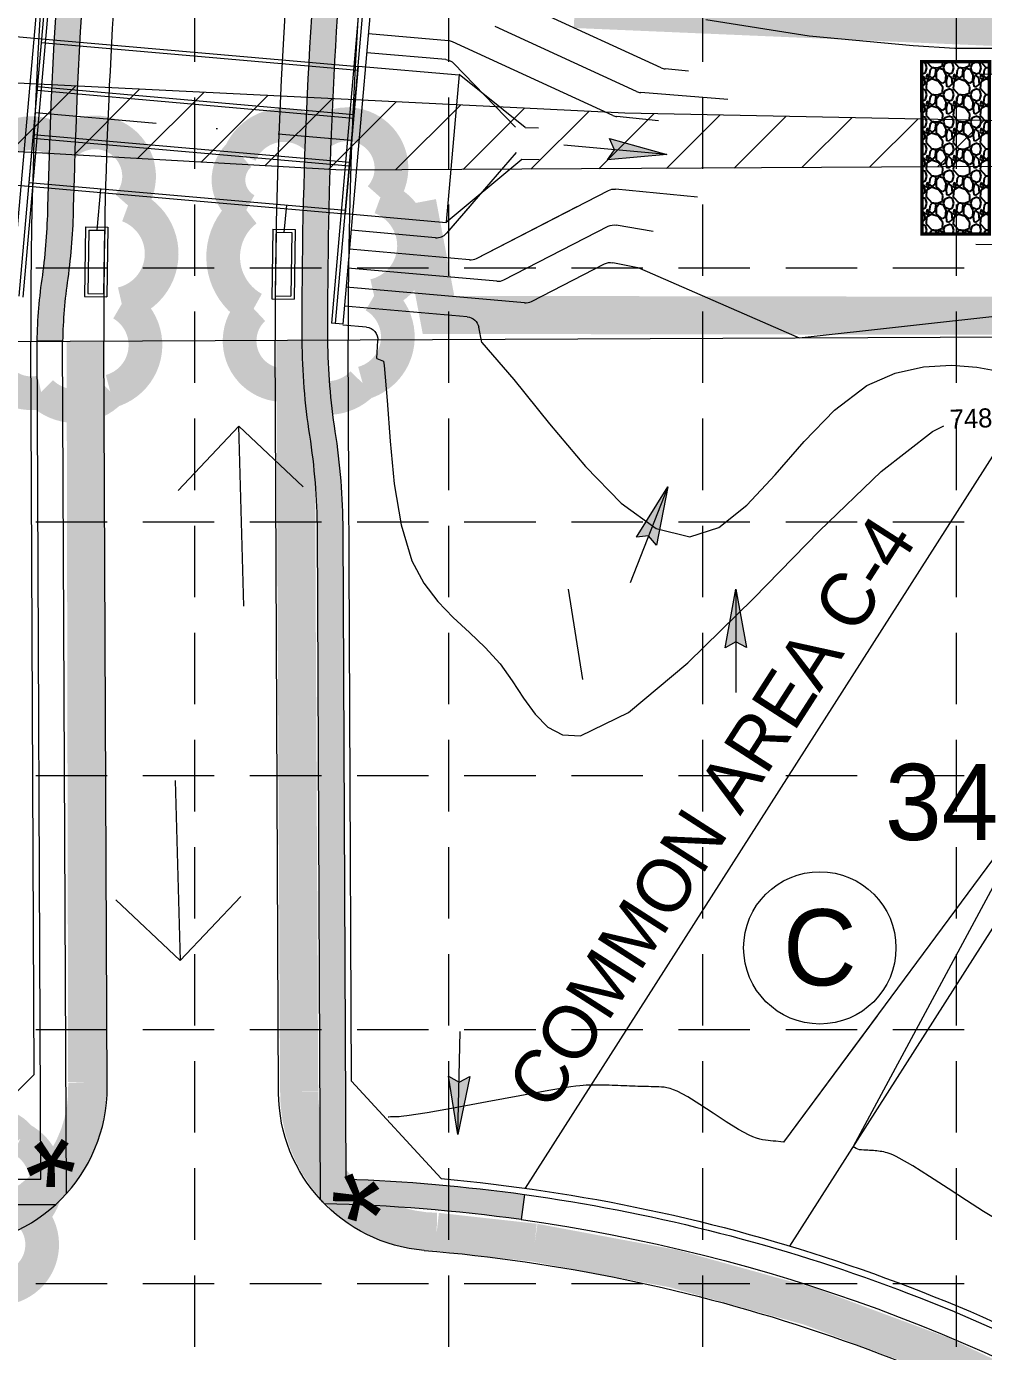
# Model space of a CAD drawing. Header units: feet. Extents: x 46644 to 49208, y 46045 to 47649.
# Drawn here: x 47899.4 to 48050.1, y 47156.1 to 47364.9 of the extents above; entities that cross this region are included whole.
import ezdxf
from ezdxf.enums import TextEntityAlignment as Align

# ---------------------------------------------------------------- set-up
doc = ezdxf.new("R2010")
doc.units = ezdxf.units.FT
doc.header["$MEASUREMENT"] = 0
for name, pattern in [('ACAD_ISO02W100', [15, 12, -3]), ('DGN Style 2', [23.96002719812427, 14.37601631887456, -9.584010879249709]), ('DGN Style 3', [33.544038077373976, 23.96002719812427, -9.584010879249709]), ('DGN Style 4', [38.360003544196964, 19.16802175849942, -9.584010879249709, 0.02396002719812427, -9.584010879249709]), ('HIDDEN', [0.375, 0.25, -0.125]), ('R W Line', [250, 200, -10, 10, -10, 10, -10])]:
    doc.linetypes.add(name, pattern=pattern)
doc.layers.get('0').update_dxf_attribs({"color": 1})
for name, color, linetype, lineweight in [('06213 - LEVE 12', 1, 'Continuous', 0), ('EC', 35, 'Continuous', 0), ('FINLTOPO_EXISTING TOPO - Level 39', 1, 'Continuous', 0), ('Level 11', 1, 'Continuous', 0), ('Level 13', 1, 'Continuous', 0), ('Level 15', 1, 'Continuous', 0), ('Level 30', 1, 'Continuous', 0), ('Level 4', 1, 'Continuous', 0), ('Level 45', 1, 'Continuous', 0), ('Level 52', 1, 'Continuous', 0), ('LIMITS OF DISTURBANCE', 1, 'HIDDEN', 0), ('PC', 35, 'Continuous', 0), ('STORM', 5, 'Continuous', 0), ('WATER', 5, 'Continuous', 0)]:
    doc.layers.add(name, color=color, linetype=linetype, lineweight=lineweight)
for name, color, linetype in [('EROSION BLANKET', 84, 'Continuous'), ('GRID', 254, 'HIDDEN'), ('LEGEND', 7, 'Continuous'), ('SILT FENCE', 200, 'Continuous')]:
    doc.layers.add(name, color=color, linetype=linetype)
doc.styles.add('Style-WORKING', font='WORKING.shx')
doc.styles.add('SURVEY', font='surveyor.shx')

msp = doc.modelspace()

# ---------------------------------------------------------------- hatches: boundary and pattern name
at = {"layer": 'LEGEND', "linetype": 'ACAD_ISO02W100'}
h = msp.add_hatch(dxfattribs=at)
h.set_pattern_fill('GRAVEL', color=240, scale=4.266107999996121, angle=90, style=0)
h.set_pattern_definition([(318.0128, (48266.42777661157, 47028.67127951485), (38.3949777234065, -34.12885645816475), [0.5739451058874782, -56.82066786945236]), (274.9697, (48266.85438741159, 47028.28732979485), (-4.266070914749358, 51.19330048584125), [0.9849078217431044, -97.50584448981131]), (222.5103999999999, (48266.93970957158, 47027.30612495485), (46.92722500362864, 42.6610404034263), [0.6944711891033689, -68.75273304339352]), (357.2737, (48268.00623657159, 47025.64234283485), (-85.32216125831108, 4.266091011190236), [0.8968980137031847, -88.7928862921833]), (22.83370000000001, (48268.90211925159, 47025.59968175484), (-51.19328069220992, -21.33058225764523), [0.8794794947392012, -87.06858943020492]), (87.27370000000002, (48269.71267977159, 47025.94097039485), (-4.266091011190238, -85.32216125831108), [0.8968980137031847, -88.7928862921833]), (127.6942, (48269.75534085159, 47026.83685307485), (42.66103906733978, -55.45943533714917), [1.186101741130921, -117.4239785175852]), (162.2553, (48269.03010249158, 47027.77539683484), (-93.854359921974, 29.8628019148365), [1.119802156702983, -110.8604519085673]), (211.4296, (48267.96357549159, 47028.11668547484), (-55.45938282509081, -34.12889912785463), [0.8999354825991824, -89.09371089780305]), (265.2364, (48267.19567605158, 47027.64741359485), (4.266071877414589, 46.92719203705889), [1.027415321855056, -50.34332944035772]), (312.3974, (48267.11035389158, 47026.62354767485), (46.9271542209744, -51.19332736042578), [1.328670804382792, -131.5385077543804]), (228.8141, (48268.04889765158, 47029.86578975484), (-25.59663653840676, -29.86276857136428), [0.4534915465075876, -44.89585507911116]), (261.4692, (48267.75027009159, 47029.52450111484), (8.532249745076273, 55.45939668278566), [0.862764883595208, -85.41392824910943]), (315, (48267.62228685158, 47028.67127951485), (4.266109320138771, -7.348483616904672e-16), [0.6033172594674516, -5.429868133531067]), (293.1985999999999, (48267.11035389158, 47028.37265195485), (-8.532221653715235, 21.33053885097726), [0.3248982530637047, -32.16481186839076]), (21.80139999999999, (48267.23833713158, 47028.07402439485), (-12.79832516468179, -4.266107618182222), [0.4594726299235819, -22.51422285787552]), (120.9638, (48267.66494793158, 47028.24466871485), (-8.532226595045229, 12.79831556285537), [0.7462660063313139, -24.12920496846182]), (251.5651, (48267.28099821159, 47028.88458491485), (4.266101187971739, 8.532217854012753), [0.5396242670275092, -12.95099520698422]), (106.3895, (48267.23833713158, 47025.59968175484), (-12.79829289928448, 42.66108937862406), [0.7559543375993123, -74.83967139719194]), (160.3462, (48267.02503173159, 47026.32492011485), (46.92719711068411, -17.06441172475907), [0.6342038813874233, -62.78605200800691]), (23.19859999999998, (48266.42777661157, 47028.88458491485), (-21.33053885097726, -8.532221653715235), [0.6497922400194095, -31.83991788143506]), (73.61049999999997, (48267.02503173159, 47029.14055139484), (-12.7982928992845, -42.66108937862406), [0.7559543375993047, -74.83967139719098]), (69.44400000000003, (48269.88332409158, 47025.59968175484), (-8.532198920294336, -21.33054786899779), [0.728992535039337, -35.72065128135951]), (24.77509999999999, (48270.13929057158, 47026.28225903485), (-46.92720259789257, -21.33050667845693), [0.6108128112234372, -60.4705578993885]), (156.8014, (48270.6938846116, 47028.92724599484), (-21.33053885097726, 8.532221653715244), [0.6497922400194095, -31.83991788143505]), (107.354, (48270.09662949158, 47029.18321247485), (17.06440854602813, -55.45941261363473), [0.7151319501473495, -70.79787108972761]), (159.444, (48270.6938846116, 47026.83685307485), (21.33054786899779, -8.532198920294348), [0.3644962675196689, -36.08514754887921]), (191.3098999999995, (48270.6938846116, 47028.67127951485), (-17.06443520908297, -4.266097898541802), [0.2175288469198015, -21.53543690111234]), (255.9638, (48270.48057921159, 47028.62861843484), (4.266099712489392, 12.79832632923956), [0.8794794947392001, -16.7101317305848]), (276.009, (48270.26727381159, 47027.77539683484), (-4.266105088299943, 42.66107893729947), [0.8150399333992592, -80.68883822161067]), (33.69009999999997, (48268.04889765158, 47028.24466871485), (-8.532214113396249, -4.266113693147922), [0.6152666279754407, -14.76640333751858]), (83.15719999999997, (48268.56083061158, 47028.58595735485), (8.532250120003054, 72.52383329299698), [1.074180397751024, -106.3436759347073]), (150.9454, (48268.68881385159, 47029.65248435484), (29.86275764058866, -17.06443211601955), [0.4392214152476008, -43.48304809275248]), (180, (48268.30486413158, 47029.86578975484), (-4.266107999996121, -4.266107999996121), [0.2559664799997672, -4.010141519996353]), (210.2564, (48270.13929057158, 47027.69007467484), (29.86276647691437, 17.06441018653254), [0.5926647877914613, -58.67400170010666]), (138.0128, (48269.62735761158, 47027.39144711485), (-38.3949777234065, 34.12885645816475), [1.147890211774956, -56.24672276356486]), (90, (48268.77413601158, 47028.15934655485), (-4.266107999996121, 4.266107999996121), [1.109188079998991, -3.156919919997129]), (55.30480000000001, (48268.77413601158, 47029.26853463484), (-29.86279272943264, -42.66105550818195), [0.6745314003113867, -66.77855743753129]), (344.0546, (48269.15808573158, 47029.82312867485), (17.06443254029624, -4.266107527722527), [0.6211538570154358, -30.43658165483635]), (297.646, (48269.75534085159, 47029.65248435484), (42.66111290517394, -81.05603411290163), [1.011344893019081, -100.123310787101]), (265.4261, (48270.22461273159, 47028.75660167485), (-4.266085821187833, -55.45940638176944), [1.069935620291017, -105.9235112238947])])
h.paths.add_polyline_path([(48050.97860650643, 47332.21877168187), (48051.02684893371, 47359.3677354862), (48040.36157893373, 47359.3677354862), (48040.40251576254, 47332.21877168187)])
at = {"layer": 'Level 15', "linetype": 'Continuous', "lineweight": 0}
h = msp.add_hatch(dxfattribs=at)
h.set_pattern_fill('CONCRT', style=0)
h.set_pattern_definition([(65.00897923001818, (47929.69646694977, 47394.20020629336), (-8.5075, -16.5926), [0.4925363057684174, -100.1936034689791]), (-37.17920141359816, (47929.90455182772, 47394.64662839862), (-42.5375, 33.1852), [0.4494666377262176, -95.65039364864465]), (-161.9928181565323, (47930.26266407348, 47394.3750112455), (-17.015, -8.2963), [0.5925672571046589, -26.24447058130069]), (81.66580035716234, (47932.20886694977, 47392.37330629336), (-8.5075, -49.7778), [1.024818349757654, -57.66912211312148]), (-47.00862293102423, (47932.35741111024, 47393.38730199473), (-76.56750000000001, 82.96300000000001), [0.9080981514674599, -123.8557406059626]), (-156.0941436475391, (47932.97663260106, 47392.72306785077), (-76.56750000000001, -33.1852), [0.826022007156684, -101.5380300252829]), (62.85448967122436, (47927.82816694977, 47396.58870629336), (0, -8.2963), [1.02484306725469, -17.62165609505457]), (-65.49845957792341, (47928.29575350952, 47397.50066359589), (-25.5225, 58.0741), [0.9248153588354219, -81.13100094257005]), (-174.93384404701, (47928.67929081473, 47396.6591277479), (-8.5075, 0), [0.8363439364636508, -93.11317921261892]), (-56.87299493509265, (47932.44581694977, 47395.93155629336), (-42.5375, 66.3704), [0.1281080110687852, -108.8432648018861]), (66.27539342179878, (47934.43496694977, 47397.47665629336), (-17.015, -41.4815), [0.1749289141337132, -63.26007007743245]), (66.27539342179878, (47931.66436694977, 47390.49690629336), (-17.015, -41.4815), [0.1749289141337132, -63.26007007743245]), (66.27539342179878, (47930.04816694977, 47392.55705629336), (-17.015, -41.4815), [0.1749289141337132, -63.26007007743245]), (-83.49976962636765, (47934.27071694977, 47392.11095629336), (0, -8.2963), [0.1607883080326427, -74.98901970995236]), (66.27539342179878, (47930.22576694977, 47397.06820629336), (-17.015, -41.4815), [0.1749289141337132, -63.26007007743245]), (66.27539342179878, (47927.34861694977, 47393.28525629336), (-17.015, -41.4815), [0.1749289141337132, -63.26007007743245]), (65.00897923001818, (47927.38416694977, 47391.42040629336), (-8.5075, -16.5926), [0.4925363057684174, -100.1936034689791]), (-37.17920141359816, (47927.59225182772, 47391.86682839862), (-42.5375, 33.1852), [0.4494666377262174, -95.65039364864465]), (-161.9928181565323, (47927.95036407348, 47391.59521124551), (-17.015, -8.2963), [0.5925672571046585, -26.24447058130069]), (65.00897923001818, (47934.31066694977, 47395.46975629336), (-8.5075, -16.5926), [0.4925363057684174, -100.1936034689791]), (-37.17920141359816, (47934.51875182772, 47395.91617839862), (-42.5375, 33.1852), [0.4494666377262183, -95.65039364864465]), (-161.9928181565323, (47934.87686407348, 47395.64456124551), (-17.015, -8.2963), [0.5925672571046581, -26.24447058130069]), (-56.87299493509265, (47927.04651694977, 47398.75270629336), (-42.5375, 66.3704), [0.1281080110687852, -108.8432648018861]), (-56.87299493509265, (47935.48296694977, 47398.79320629336), (-42.5375, 66.3704), [0.1281080110687852, -108.8432648018861])])
edge = h.paths.add_edge_path()
edge.add_arc((48696.02896707977, 47318.7436345302), 789.4999995962854, 171.5806415118915, 178.7182258844724)
edge.add_arc((47802.75254296772, 47338.73061534137), 103.9999999987692, 352.51658174927127, 358.7182258844722, ccw=False)
edge.add_arc((47978.48936333795, 47314.10783928449), 73.46268564496134, 171.3269300425046, 179.0647291774674)
edge.add_line((47905.03646485256, 47315.30695823829), (47901.03650427585, 47315.2891991607))
edge.add_arc((47978.48936333785, 47314.10783928435), 77.46186796117695, 171.3883572446057, 179.1261563795737, ccw=False)
edge.add_arc((47802.7525429677, 47338.73061534127), 99.99999999879299, 352.5165817493232, 358.718225884531)
edge.add_arc((48696.02896707983, 47318.74363453021), 793.4999995963392, 171.254795104916, 178.718225884473, ccw=False)
edge.add_line((47911.75400941254, 47439.38790557266), (47909.69966905668, 47442.33235995191))
edge.add_arc((48721.56377383201, 47311.00030679912), 822.4180401766367, 170.1224458060954, 170.811088613832, ccw=False)
edge.add_line((47911.33676166368, 47452.08050229355), (47913.30839892279, 47449.09224995557))
edge.add_arc((48696.02896707978, 47318.74363453015), 793.4999995962999, 167.2946338397692, 170.5451429600211, ccw=False)
edge.add_arc((47833.186879145, 47513.27841438766), 91.00000000000085, 347.2946338397812, 352.7212097235683)
edge.add_line((47923.45354757716, 47501.74894908528), (47927.52745811049, 47533.64447257133))
edge.add_arc((48035.64907194681, 47519.83445369265), 108.9999999999958, 163.1125217147889, 172.7212097235634, ccw=False)
edge.add_line((47931.34946883572, 47551.49819937868), (47937.53129162895, 47571.86097231875))
edge.add_line((47937.53129162895, 47571.86097231875), (47941.3588, 47570.69900000001))
edge.add_line((47941.3588, 47570.69900000001), (47935.17697720677, 47550.33622705992))
edge.add_arc((48035.64907194681, 47519.83445369262), 105.0000000000055, 163.1125217147744, 172.7212097235467)
edge.add_line((47931.49522375585, 47533.13768288771), (47927.42131322253, 47501.24215940166))
edge.add_arc((47833.18687914497, 47513.27841438774), 95.00000000004073, 347.29463383973746, 352.72120972352843, ccw=False)
edge.add_arc((48696.02896707976, 47318.74363453026), 789.4999995962596, 167.2946338397771, 170.8593218393056)
edge.add_line((47916.55461421002, 47444.16286184728), (47920.64007827864, 47437.95907182884))
edge.add_line((47920.64007827864, 47437.95907182884), (47919.1719577556, 47427.98390380154))
edge.add_line((47919.1719577556, 47427.98390380154), (47915.03747251837, 47434.3400652073))
h = msp.add_hatch(dxfattribs=at)
h.set_pattern_fill('CONCRT', style=0)
h.set_pattern_definition([(65.00897923001818, (47970.21259528201, 47365.5114657848), (-8.5075, -16.5926), [0.4925363057684174, -100.1936034689791]), (-37.17920141359816, (47970.42068015996, 47365.95788789006), (-42.5375, 33.1852), [0.4494666377262176, -95.65039364864465]), (-161.9928181565323, (47970.77879240573, 47365.68627073694), (-17.015, -8.2963), [0.5925672571046589, -26.24447058130069]), (81.66580035716234, (47972.72499528201, 47363.6845657848), (-8.5075, -49.7778), [1.024818349757654, -57.66912211312148]), (-47.00862293102423, (47972.87353944248, 47364.69856148616), (-76.56750000000001, 82.96300000000001), [0.9080981514674599, -123.8557406059626]), (-156.0941436475391, (47973.4927609333, 47364.0343273422), (-76.56750000000001, -33.1852), [0.826022007156684, -101.5380300252829]), (62.85448967122436, (47968.34429528201, 47367.8999657848), (0, -8.2963), [1.02484306725469, -17.62165609505457]), (-65.49845957792341, (47968.81188184176, 47368.81192308733), (-25.5225, 58.0741), [0.9248153588354219, -81.13100094257005]), (-174.93384404701, (47969.19541914698, 47367.97038723934), (-8.5075, 0), [0.8363439364636508, -93.11317921261892]), (-56.87299493509265, (47972.96194528201, 47367.2428157848), (-42.5375, 66.3704), [0.1281080110687852, -108.8432648018861]), (66.27539342179878, (47974.95109528201, 47368.78791578479), (-17.015, -41.4815), [0.1749289141337132, -63.26007007743245]), (66.27539342179878, (47972.18049528202, 47361.80816578479), (-17.015, -41.4815), [0.1749289141337132, -63.26007007743245]), (66.27539342179878, (47970.56429528201, 47363.86831578479), (-17.015, -41.4815), [0.1749289141337132, -63.26007007743245]), (-83.49976962636765, (47974.78684528201, 47363.42221578479), (0, -8.2963), [0.1607883080326427, -74.98901970995236]), (66.27539342179878, (47970.74189528202, 47368.3794657848), (-17.015, -41.4815), [0.1749289141337132, -63.26007007743245]), (66.27539342179878, (47967.86474528202, 47364.5965157848), (-17.015, -41.4815), [0.1749289141337132, -63.26007007743245]), (65.00897923001818, (47967.90029528202, 47362.73166578479), (-8.5075, -16.5926), [0.4925363057684174, -100.1936034689791]), (-37.17920141359816, (47968.10838015997, 47363.17808789005), (-42.5375, 33.1852), [0.4494666377262174, -95.65039364864465]), (-161.9928181565323, (47968.46649240572, 47362.90647073694), (-17.015, -8.2963), [0.5925672571046585, -26.24447058130069]), (65.00897923001818, (47974.82679528202, 47366.78101578479), (-8.5075, -16.5926), [0.4925363057684174, -100.1936034689791]), (-37.17920141359816, (47975.03488015997, 47367.22743789005), (-42.5375, 33.1852), [0.4494666377262183, -95.65039364864465]), (-161.9928181565323, (47975.39299240572, 47366.95582073694), (-17.015, -8.2963), [0.5925672571046581, -26.24447058130069]), (-56.87299493509265, (47967.56264528201, 47370.06396578479), (-42.5375, 66.3704), [0.1281080110687852, -108.8432648018861]), (-56.87299493509265, (47975.99909528202, 47370.1044657848), (-42.5375, 66.3704), [0.1281080110687852, -108.8432648018861])])
edge = h.paths.add_edge_path()
edge.add_arc((48687.77167882703, 47318.8917580182), 741.0026895784607, 174.5330512070715, 180.2627630420218)
edge.add_arc((48042.77587785678, 47315.90991175263), 95.99999943228678, 180.2485448660356, 188.8745583402616)
edge.add_arc((47845.1701839441, 47285.055584565), 103.9999999999968, 0.25438088431792494, 8.874553849839288, ccw=False)
edge.add_line((47949.16915893833, 47285.51732058256), (47949.6230147382, 47183.29324407531))
edge.add_arc((47940.10383852557, 46909.45864932102), 274.0000000000181, 82.09068244747073, 88.0090569465275, ccw=False)
edge.add_line((47977.80777917801, 47180.85211434789), (47977.25735667706, 47176.89016595468))
edge.add_arc((47940.10383852565, 46909.45864932106), 269.9999999999695, 82.09068244955733, 88.68886539807367)
edge.add_arc((47964.06247048428, 47196.96209965638), 25.00000000010557, 222.5229653139147, 224.6654257065952, ccw=False)
edge.add_line((47945.63730830182, 47180.06495792899), (47945.16919836163, 47285.49956150496))
edge.add_arc((47845.17018454497, 47285.05557703866), 99.9999994325484, 0.2543851980808917, 8.874558163599431)
edge.add_arc((48042.77587845685, 47315.90990423135), 99.99999999972258, 180.2485403755993, 188.8745538498139, ccw=False)
edge.add_arc((48696.02896707977, 47318.74363453024), 753.2592347777645, 174.3406977529288, 180.2485403756247, ccw=False)
edge.add_line((47946.44121820452, 47393.02473249005), (47942.46820189849, 47395.89557920929))
edge.add_line((47942.46820189849, 47395.89557920929), (47943.33918097753, 47403.9747044856))
edge.add_line((47943.33918097753, 47403.9747044856), (47953.97076988346, 47395.3627285015))
edge.add_arc((48739.57668986338, 47314.31302352383), 789.7757379056815, 174.1097253151646, 174.7055055677452)
edge.add_line((47953.17047525118, 47387.18950672502), (47950.13957217573, 47389.48822534965))
at = {"layer": 'Level 52', "linetype": 'Continuous', "lineweight": 0}
for points in [[(47990.88112610304, 47343.89621560126), (47991.94844555209, 47345.47764032049), (47991.17597111769, 47347.23401759056), (48000.18739323538, 47344.74154018547)], [(47998.55541946916, 47283.1952926522), (47997.33816669338, 47284.66443206993), (47995.43540216278, 47284.41731871996), (48000.36256179192, 47292.36346685517)], [(48012.74891625153, 47267.01966050619), (48011.07690156761, 47267.93859567565), (48009.39813254623, 47267.00944959484), (48011.05997470915, 47276.21034372657)], [(47965.82599365183, 47199.51500147997), (47967.47514677942, 47198.55564288663), (47969.17603323241, 47199.44365366394), (47967.29074013366, 47190.28593330739)]]:
    msp.add_hatch(color=7, dxfattribs=at).paths.add_polyline_path(points)
at = {"layer": 'WATER', "linetype": 'Continuous', "lineweight": 0}
h = msp.add_hatch(dxfattribs=at)
h.set_pattern_fill('ANSI31', color=5, scale=60, style=0)
h.set_pattern_definition([(45, (0, 0), (-5.303300858899106, 5.303300858899107), [])])
h.paths.add_polyline_path([(47234.61023173767, 47371.46653650729), (47425.77306609294, 47353.37791340839), (47562.81446526293, 47348.1991120327), (47698.75407074788, 47363.16055861644), (47828.72956421144, 47359.44870132959), (47993.61276358058, 47351.28243726527), (48151.80623329506, 47348.07502998196), (48190.09222078697, 47328.51480295006), (48335.49185172077, 47205.78141917213), (48484.84214024272, 47080.16636969808), (48554.65767077893, 46994.04694263676), (48591.30947311868, 46911.70486517122), (48595.78742280132, 46702.8346553901), (48600.2653615139, 46501.42409786167), (48596.31942620999, 46378.18504339244), (48587.5164138967, 46378.91830994921), (48590.06297232521, 46460.95008734362), (48589.77837705464, 46610.27607392143), (48587.74146368554, 46799.14128711223), (48584.14076198809, 46908.24870978728), (48541.99286568948, 46998.674709245), (48465.40716579341, 47086.01794766808), (48286.37136262478, 47233.69255936157), (48196.42175957139, 47308.70495525207), (48128.40147809544, 47343.26979129506), (47949.01648492066, 47342.24195840186), (47704.8678421061, 47356.1137789928), (47558.15923742948, 47338.13697709205), (47236.71934823364, 47365.34586980266)])

# ---------------------------------------------------------------- linework, layer by layer
at = {"color": 7, "linetype": 'Continuous', "lineweight": 0}
for p, q in [((47923.23656262535, 47291.8016298954), (47932.78015837951, 47301.89821200213)), ((47933.55757230535, 47273.53454966511), (47932.78015837951, 47301.89821200213)), ((47932.78015837951, 47301.89821200213), (47942.90289056306, 47292.33648689385)), ((47922.78938456522, 47246.06606407226), (47923.56679849106, 47217.70240173525)), ((47923.56679849106, 47217.70240173525), (47913.44406630751, 47227.26412684353)), ((47933.11039424522, 47227.79898384197), (47923.56679849106, 47217.70240173525))]:
    msp.add_line(p, q, dxfattribs=at)
at = {"layer": '06213 - LEVE 12', "color": 7, "linetype": 'Continuous', "lineweight": 0}
for p, q in [((47900.54930749731, 47199.78589773905), (47900.03651286099, 47315.28504559514)), ((47950.55449527123, 47198.72842579847), (47950.03602006975, 47315.50703406511)), ((47977.94538480324, 47181.84260144618), (48061.85365236568, 47313.37025853065)), ((48019.57542413696, 47172.72518171817), (48095.57583689399, 47291.8571399599)), ((47885.11827668828, 47184.21723407865), (47900.54930749731, 47199.78589773905)), ((47950.55449527124, 47198.72842579848), (47964.66972009045, 47183.35921058906))]:
    msp.add_line(p, q, dxfattribs=at)
at = {"layer": '06213 - LEVE 12', "color": 7, "linetype": 'Continuous', "lineweight": 0, "extrusion": (0, 0, -1)}
msp.add_arc((-47940.10383852552, 46909.45864932104), 274.9999999999999, 95.12509118555415, 122.5359010159316, dxfattribs=at)
at = {"layer": 'EC', "color": 35, "linetype": 'DGN Style 3', "lineweight": 0}
for p, q in [((48056.04989653778, 47357.3764209556), (48049.43181812749, 47357.34155564687)), ((48048.89810115755, 47330.61362594086), (48053.92798055336, 47330.52105448134))]:
    msp.add_line(p, q, dxfattribs=at)
at = {"layer": 'EROSION BLANKET', "linetype": 'Continuous', "lineweight": 0, "const_width": 6}
for points in [[(47941.68498725568, 47315.3928132907), (47942.29479183766, 47197.14112650927, 0.4148553070606644), (47963.97090458859, 47174.97320794484), (47979.39906684302, 47173.26444072001, -0.1075798535012065), (48082.59680860947, 47134.83757977516), (48395.32657783169, 46935.3605855733, 0.3836995314983468), (48423.92289702767, 46939.61863140179, -1.75971398590362), (48447.07817052874, 46868.43381277363, 0.379596358224111), (48421.24377303298, 46855.04019652003, 0.06408984686389226), (48411.08144929628, 46791.20657138067), (48407.09034100347, 46494.87377024, 0.01051870835426941), (48408.70584664449, 46472.77015083841, -1.535571533360783), (48335.3554839661, 46504.36982127284, 0.02726020608421516), (48351.69699071425, 46526.79613421819), (48367.85212553912, 46556.77213448369, 0.4403655777729346), (48352.86707179674, 46585.68317979162, -0.0800079427262226), (48202.11332175924, 46647.86526165773), (47959.83440630219, 46814.28025866098, 0.1308218473833488), (47849.01198617012, 46858.77477432849), (47780.10300314242, 46865.909116372, 0.385183493570197), (47757.17228296211, 46847.23069691661), (47753.19151991855, 46807.45490999728, 0.05067348818506356), (47755.48477351766, 46728.53867526053), (47775.41158121971, 46593.74495483478)], [(47908.67133691857, 47315.18364800914), (47908.91251997287, 47198.57917951849, -0.4135943995057081), (47888.13755818277, 47175.76397355254, -1.384277318575989)]]:
    msp.add_lwpolyline(points, format="xyb", dxfattribs=at)
at = {"layer": 'FINLTOPO_EXISTING TOPO - Level 39', "color": 7, "linetype": 'DGN Style 2', "lineweight": 0}
msp.add_line((47986.98330555412, 47262.02238475972), (47983.68755583341, 47282.89546632439), dxfattribs=at)
at = {"layer": 'GRID', "color": 252, "linetype": 'HIDDEN', "lineweight": 0, "ltscale": 45}
for p, q in [((47925.80286426863, 47606.85321044723), (47925.80286426863, 46206.67654472881)), ((47965.8028642686, 47606.85321044723), (47965.8028642686, 46206.67654472881)), ((48005.80286426856, 47606.85321044723), (48005.80286426856, 46206.67654472881)), ((48045.80286426852, 47606.85321044723), (48045.80286426852, 46206.67654472881)), ((46685.80286426976, 47326.85321044749), (49165.80286426751, 47326.85321044749)), ((46685.80286426976, 47286.85321044752), (49165.80286426751, 47286.85321044752)), ((46685.80286426976, 47246.85321044756), (49165.80286426751, 47246.85321044756)), ((46685.80286426976, 47206.8532104476), (49165.80286426751, 47206.8532104476)), ((46685.80286426976, 47166.85321044763), (49165.80286426751, 47166.85321044763))]:
    msp.add_line(p, q, dxfattribs=at)
at = {"layer": 'LEGEND', "color": 240, "const_width": 0.5332634999995152}
msp.add_lwpolyline([(48050.97860650643, 47332.21877168187), (48051.02684893371, 47359.3677354862), (48040.36157893373, 47359.3677354862), (48040.40251576254, 47332.21877168187)], close=True, dxfattribs=at)
at = {"layer": 'LEGEND', "color": 170, "ltscale": 100, "const_width": 5.30934703991517}
for points in [[(47935.12694691465, 47320.44123901127, 0.5205670505517462), (47935.12694691465, 47320.44123901127, 0.7651954600696135), (47941.41455319235, 47308.55616561945, 0.4178788784126488), (47952.2918070521, 47308.70184235842, 0.6649002420699669), (47954.1088510641, 47322.46587576536, 0.744833174426672), (47955.09507592586, 47337.96831259208, 0.9756416855879776), (47944.94106099032, 47347.4077104211, 0.5205670505517462), (47932.99221165117, 47344.76435590949, 0.5205670505517462), (47933.97014288226, 47335.97833209241, 0.5402640007904789), (47935.12694691465, 47320.44123901127)], [(47895.3745341318, 47319.16312290535, 0.5205670505517462), (47895.3745341318, 47319.16312290535, 0.7651954600696135), (47901.6621404095, 47307.27804951352, 0.4178788784126488), (47912.53939426925, 47307.4237262525, 0.6649002420699669), (47914.35643828125, 47321.18775965943, 0.744833174426672), (47915.34266314301, 47336.69019648615, 0.9756416855879776), (47905.18864820747, 47346.12959431517, 0.5205670505517462), (47893.23979886832, 47343.48623980357, 0.5205670505517462), (47894.21773009941, 47334.70021598649, 0.5402640007904789), (47895.3745341318, 47319.16312290535)], [(47873.98414207685, 47189.40644367828, 0.5205670505517462), (47873.98414207685, 47189.40644367828, 0.7651954600696135), (47861.64618960763, 47184.06192395246, 0.4178788784126488), (47860.9457287324, 47173.20626976655, 0.6649002420699669), (47874.52682429916, 47170.32458488177, 0.744833174426672), (47889.90565650197, 47168.13604492964, 0.9756416855879776), (47900.10594634633, 47177.5254185923, 0.5205670505517462), (47898.39960560423, 47189.64361667929, 0.5205670505517462), (47889.56414418537, 47189.35175108862, 0.5402640007904789), (47873.98414207685, 47189.40644367828)]]:
    msp.add_lwpolyline(points, format="xyb", close=True, dxfattribs=at)
at = {"layer": 'Level 11', "color": 7, "linetype": 'Continuous', "lineweight": 0}
msp.add_circle((48024.2987949685, 47219.71484883362), 12, dxfattribs=at)
msp.add_circle((48024.2987949685, 47219.71484883362), 12, dxfattribs=at)
at = {"layer": 'Level 13', "color": 7, "linetype": 'Continuous', "lineweight": 0}
for p, q in [((47912.0580736941, 47197.83697479878), (47911.53640078969, 47315.3358167394)), ((47939.06271687984, 47196.85110542132), (47938.53613468242, 47315.45569051318))]:
    msp.add_line(p, q, dxfattribs=at)
for centre, radius, start, end in [((48696.0289670798, 47318.74363453022), 784.4999995963096, 169.7867843391379, 180.2485403756231), ((48696.0289670798, 47318.74363453022), 757.4999995963096, 171.2117964889296, 180.2485403756231), ((47887.05832008973, 47197.7259805638), 25, 270.2543808842952, 0.2543808842771511)]:
    msp.add_arc(centre, radius, start, end, dxfattribs=at)
at = {"layer": 'Level 13', "color": 7, "linetype": 'Continuous', "lineweight": 0, "extrusion": (0, 0, -1)}
for centre, radius, start, end in [((-47964.06247048422, 47196.9620996563), 25, 274.7636438870474, 359.7456191157048), ((-47940.10383852555, 46909.45864932104), 263.5, 94.7636438870426, 122.5359010159142)]:
    msp.add_arc(centre, radius, start, end, dxfattribs=at)
at = {"layer": 'Level 15', "color": 7, "linetype": 'Continuous', "lineweight": 0}
for p, q in [((47901.62255383658, 47183.29050012956), (47901.03650427585, 47315.2891991607)), ((47905.63279324184, 47180.99311030428), (47905.03646485256, 47315.30695823829)), ((47391.51944556065, 47181.02573763786), (47901.62255383658, 47183.29050012956)), ((47391.53720463825, 47177.02577706116), (47903.95546181704, 47179.30081838142))]:
    msp.add_line(p, q, dxfattribs=at)
at = {"layer": 'Level 15', "color": 7, "linetype": 'Continuous', "lineweight": 0, "flags": 128}
for points in [[(47915.03747251837, 47434.3400652073, 0.03115365985363493), (47906.72651963102, 47336.40420682958, -0.02706638390829969), (47905.86673283948, 47325.18573266066, 0.03377535251001875), (47905.03646485256, 47315.30695823829), (47901.03650427585, 47315.2891991607, -0.0337753525100398), (47901.90080245976, 47325.70668968683, 0.02706638390832746), (47902.72752052854, 47336.49368408004, -0.03257687691886303), (47911.75400941254, 47439.38790557266), (47909.69966905668, 47442.33235995191, -0.003004780134336123), (47911.33676166368, 47452.08050229355), (47913.30839892279, 47449.09224995557, -0.01418397271505887), (47921.95864854908, 47493.26409559162, 0.02368233001440933), (47923.45354757716, 47501.74894908528), (47927.52745811049, 47533.64447257133, -0.04195039328293695), (47931.34946883572, 47551.49819937868), (47937.53129162895, 47571.86097231875), (47941.3588, 47570.69900000001), (47935.17697720677, 47550.33622705992, 0.0419503932829268), (47931.49522375585, 47533.13768288771), (47927.42131322253, 47501.24215940166, -0.02368233001442665), (47925.86070434705, 47492.38434531487, 0.01555514000365458), (47916.55461421002, 47444.16286184728), (47920.64007827864, 47437.95907182884), (47919.1719577556, 47427.98390380154)], [(47950.13957217573, 47389.48822534965, 0.02500579417860987), (47946.77678166807, 47315.49347214105, 0.03765586721020561), (47947.92514567394, 47301.09983088259, -0.03763034707252756), (47949.16915893833, 47285.51732058256), (47949.6230147382, 47183.29324407531, -0.02582952222303014), (47977.80777917801, 47180.85211434789), (47977.25735667706, 47176.89016595468, 0.02879796124927395), (47946.28187554428, 47179.38795832358, -0.009348519309547205), (47945.63730830182, 47180.06495792899), (47945.16919836163, 47285.49956150496, 0.03763034707251347), (47943.97303063997, 47300.48274431068, -0.03765586721015261), (47942.77681930186, 47315.47612080393, -0.02578353763900084), (47946.44121820452, 47393.02473249005), (47942.46820189849, 47395.89557920929), (47943.33918097753, 47403.9747044856), (47953.97076988346, 47395.3627285015, 0.00259958761232917), (47953.17047525118, 47387.18950672502)]]:
    msp.add_lwpolyline(points, format="xyb", close=True, dxfattribs=at)
msp.add_lwpolyline([(48006.32570000305, 47366.02189999084), (48022.63029999695, 47363.42410000916), (48038.99719998779, 47361.8804000061), (48045.5865999939, 47361.49210000916), (48068.4945999939, 47361.47550001526)], dxfattribs=at)
at = {"layer": 'Level 15', "color": 7, "linetype": 'Continuous', "lineweight": 0, "extrusion": (0, 0, -1)}
for radius, start in [(274, 97.90931755254142), (270, 97.90931755047008)]:
    msp.add_arc((-47940.10383852552, 46909.45864932104), radius, start, 122.5359010159316, dxfattribs=at)
at = {"layer": 'Level 30', "color": 7, "linetype": 'Continuous', "lineweight": 0}
for p, q in [((47886.77171675094, 47364.28231255351), (47901.71458207113, 47362.97418292952)), ((47901.71458207113, 47362.97418292952), (47899.6797273262, 47339.72988065115)), ((47951.58121474999, 47358.60875380613), (47949.54636000507, 47335.36445152777)), ((47967.49597943235, 47357.2155420831), (47951.58121474999, 47358.60875380613)), ((47967.5063146098, 47357.33360161001), (47965.47145986488, 47334.08929933165)), ((47977.88247567767, 47348.97548654667), (47967.5063146098, 47357.33360161001)), ((47965.47145986488, 47334.08929933165), (47977.35420406501, 47343.98450213546)), ((47884.37140880831, 47341.07000281096), (47899.6797273262, 47339.72988065115)), ((47965.46112468743, 47333.97123980474), (47949.54636000507, 47335.36445152777))]:
    msp.add_line(p, q, dxfattribs=at)
at = {"layer": 'Level 30', "color": 7, "linetype": 'Continuous', "lineweight": 0, "flags": 128}
for points in [[(47977.88247567767, 47348.97548654667), (47980.00940040699, 47348.93565895105)], [(47977.35420406502, 47343.98450213546), (47980.11102794412, 47343.93287940282)]]:
    msp.add_lwpolyline(points, dxfattribs=at)
at = {"layer": 'Level 4', "color": 7, "linetype": 'Continuous', "lineweight": 0}
msp.add_line((47339.932, 47312.798), (48057.755, 47315.985), dxfattribs=at)
at = {"layer": 'Level 4', "color": 7, "linetype": 'R W Line', "lineweight": 0}
for radius, start in [(796, 169.786790028228), (745.9999999999999, 171.2118023379396)]:
    msp.add_arc((48696.02900236295, 47318.74370732317), radius, start, 180.2543808843029, dxfattribs=at)
at = {"layer": 'Level 45', "color": 97, "linetype": 'Continuous', "lineweight": 0}
for p, q in [((48000.18739323538, 47344.74154018546), (47983.97806382942, 47346.19138043745)), ((48000.36256179194, 47292.36346685517), (47994.41078947136, 47277.21682357056)), ((48011.05997470916, 47276.21034372658), (48011.09164872015, 47259.93633397778)), ((47967.29074013364, 47190.28593330738), (47967.65517337835, 47206.55589289418))]:
    msp.add_line(p, q, dxfattribs=at)
at = {"layer": 'Level 45', "color": 5, "linetype": 'Continuous', "lineweight": 0}
for p, q in [((47908.66941467241, 47333.32848298379), (47908.49429649686, 47322.33197919284)), ((47908.66941467241, 47333.32848298379), (47912.16794799772, 47333.27200669053)), ((47909.16086848354, 47332.82052712792), (47909.00259303902, 47322.82249282692)), ((47909.16086848354, 47332.82052712792), (47911.65999214185, 47332.78055287939)), ((47911.65999214185, 47332.78055287939), (47911.50205738358, 47322.78157840137)), ((47912.16794799772, 47333.27200669053), (47911.99317050845, 47322.27456272253)), ((47938.16691705654, 47332.97700147149), (47937.99179888099, 47321.98049768054)), ((47938.16691705654, 47332.97700147149), (47941.66545038185, 47332.92052517823)), ((47941.66545038185, 47332.92052517823), (47941.49067289258, 47321.92308121023)), ((47938.65837086768, 47332.46904561562), (47938.50009542315, 47322.47101131462)), ((47938.65837086768, 47332.46904561562), (47941.15749452599, 47332.42907136709)), ((47941.15749452599, 47332.42907136709), (47940.99955976771, 47322.43009688907)), ((47908.49429649686, 47322.33197919284), (47911.99317050845, 47322.27456272253)), ((47909.00259303902, 47322.82249282692), (47911.50205738358, 47322.78157840137)), ((47938.50009542315, 47322.47101131462), (47940.99955976771, 47322.43009688907)), ((47937.99179888099, 47321.98049768054), (47941.49067289258, 47321.92308121023))]:
    msp.add_line(p, q, dxfattribs=at)
at = {"layer": 'Level 52', "color": 7, "linetype": 'Continuous', "lineweight": 0, "flags": 128}
for points in [[(47990.88112610304, 47343.89621560126), (47991.94844555209, 47345.47764032049), (47991.17597111769, 47347.23401759056), (48000.18739323538, 47344.74154018547)], [(47998.55541946916, 47283.1952926522), (47997.33816669338, 47284.66443206993), (47995.43540216278, 47284.41731871996), (48000.36256179192, 47292.36346685517)], [(48012.74891625153, 47267.01966050619), (48011.07690156761, 47267.93859567565), (48009.39813254623, 47267.00944959484), (48011.05997470915, 47276.21034372657)], [(47965.82599365183, 47199.51500147997), (47967.47514677942, 47198.55564288663), (47969.17603323241, 47199.44365366394), (47967.29074013366, 47190.28593330739)]]:
    msp.add_lwpolyline(points, close=True, dxfattribs=at)
at = {"layer": 'LIMITS OF DISTURBANCE', "color": 1, "linetype": 'HIDDEN', "lineweight": 0, "ltscale": 100, "const_width": 5}
msp.add_lwpolyline([(48545.89614974925, 46901.99243198973), (48530.75186404965, 46965.75208575441), (48438.15489524521, 47091.41131875476), (48057.33849540452, 47332.04224139078), (48057.38134994511, 47364.09094812371), (47988.17864427407, 47367.05475961461), (47993.61539358402, 47462.00280851876), (48019.23866142731, 47548.290481674), (47922.55048805007, 47572.55346875107), (47894.54916361805, 47389.55148206562), (47873.41294930331, 47386.73445523027), (47887.0340924782, 47366.07650139479), (47882.9397224787, 47325.90572845035), (47684.60433099532, 47325.11192315263)], dxfattribs=at)
at = {"layer": 'PC', "color": 35, "linetype": 'Continuous', "lineweight": 0}
for p, q in [((47999.31367165469, 47358.38226765885), (47979.85930996254, 47367.32075816603)), ((47995.41350928827, 47354.67172791597), (47973.16149765288, 47364.89562515385)), ((47965.80310211831, 47362.64551860544), (47953.19565662548, 47363.74920070589)), ((47991.6870157814, 47350.88139437278), (47966.4636853432, 47362.47049214166)), ((47965.39288014997, 47359.66995680744), (47952.93403094818, 47360.76063047835)), ((47976.38508985252, 47349.04995688935), (47966.65322237628, 47359.07094151224)), ((48003.59573364975, 47357.86920337015), (47999.96281309458, 47358.20827595531)), ((48009.83394606498, 47353.37730523803), (47996.08634616895, 47354.49566669189)), ((47998.88812281136, 47350.0521622678), (47992.32300868646, 47350.70867368028)), ((47976.48054713519, 47345.06164728712), (47965.47772055646, 47332.30665626976)), ((47970.20860783327, 47328.35660477245), (47990.9980067204, 47339.05524279623)), ((48005.04505250029, 47338.01629677722), (47992.10568823158, 47339.26762182665)), ((47969.22520508445, 47336.6509155517), (47965.47772055646, 47332.30665626976)), ((47970.20860783327, 47328.35660477245), (47986.07352138476, 47336.52100472876)), ((47963.78890310734, 47331.62064193119), (47950.48501144399, 47332.78529238348)), ((47963.78890310734, 47331.62064193119), (47950.48501144399, 47332.78529238348)), ((47974.54592528697, 47324.96543346147), (47990.97136255295, 47333.41829006617)), ((47974.54592528697, 47324.96543346147), (47990.97136255295, 47333.41829006617)), ((47998.05589927136, 47332.61152476315), (47992.22445613962, 47333.61120072859)), ((47998.05589927136, 47332.61152476315), (47992.22445613962, 47333.61120072859)), ((47969.1190247586, 47328.14255846795), (47950.22338576668, 47329.79672215593)), ((47969.1190247586, 47328.14255846795), (47950.22338576668, 47329.79672215593)), ((47973.45634221231, 47324.75138715698), (47949.96176008939, 47326.80815192838)), ((47973.45634221231, 47324.75138715698), (47949.96176008939, 47326.80815192838)), ((47978.88324274069, 47321.57426215048), (47990.38252812238, 47327.49202304867)), ((47978.88324274069, 47321.57426215048), (47990.38252812238, 47327.49202304867)), ((47995.88874399287, 47326.83508702408), (47991.68992634911, 47327.67485055284)), ((47995.88874399287, 47326.83508702408), (47991.68992634911, 47327.67485055284)), ((47995.88874399287, 47326.83508702408), (48021.0698120483, 47315.82212461986)), ((47995.88874399287, 47326.83508702408), (48021.0698120483, 47315.82212461986)), ((47977.79365966603, 47321.360215846), (47949.70013441208, 47323.81958170083)), ((47977.79365966603, 47321.360215846), (47949.70013441208, 47323.81958170083)), ((47968.78317818163, 47319.13753872179), (47949.43850873478, 47320.83101147329)), ((47968.78317818163, 47319.13753872179), (47949.43850873478, 47320.83101147329)), ((48021.0698120483, 47315.82212461986), (48060.37940054418, 47320.23366044386)), ((48021.0698120483, 47315.82212461986), (48060.37940054418, 47320.23366044386)), ((47952.89017698997, 47317.51737174222), (47949.17688305747, 47317.84244124575)), ((47952.89017698997, 47317.51737174222), (47949.17688305747, 47317.84244124575)), ((47971.06159001156, 47315.07905285677), (47970.5699224148, 47317.53739084037)), ((47971.06159001156, 47315.07905285677), (47970.5699224148, 47317.53739084037)), ((47954.54650167661, 47312.5888295408), (47954.71230861812, 47315.40754754661)), ((47954.54650167661, 47312.5888295408), (47954.71230861812, 47315.40754754661)), ((47954.54650167661, 47312.5888295408), (47955.58500512685, 47312.1768140397)), ((47954.54650167661, 47312.5888295408), (47955.58500512685, 47312.1768140397))]:
    msp.add_line(p, q, dxfattribs=at)
at = {"layer": 'PC', "color": 35, "linetype": 'Continuous', "lineweight": 0, "flags": 128}
for points in [[(47971.06159001156, 47315.07905285677), (47976.09273808082, 47309.27176210177), (47981.70879918207, 47302.31363381432), (47987.37531192187, 47295.53914276056), (47993.00740491836, 47289.76381656342), (47998.52020678965, 47285.80318284585), (48003.82884615384, 47284.47276923077), (48008.38750666936, 47285.96834313586), (48012.82830334811, 47289.48134915531), (48017.26706408914, 47294.2432389423), (48021.81961679161, 47299.48546415002), (48026.60178935454, 47304.43947643167), (48031.72940967706, 47308.33672744044), (48036.15166583981, 47310.29069183356), (48040.65786429711, 47311.27519765632), (48045.03159597044, 47311.50930396395), (48049.05645178125, 47311.21206981177), (48052.51602265101, 47310.60255425501)], [(47971.06159001156, 47315.07905285677), (47976.09273808082, 47309.27176210177), (47981.70879918207, 47302.31363381432), (47987.37531192187, 47295.53914276056), (47993.00740491836, 47289.76381656342), (47998.52020678965, 47285.80318284585), (48003.82884615384, 47284.47276923077), (48008.38750666936, 47285.96834313586), (48012.82830334811, 47289.48134915531), (48017.26706408914, 47294.2432389423), (48021.81961679161, 47299.48546415002), (48026.60178935454, 47304.43947643167), (48031.72940967706, 47308.33672744044), (48036.15166583981, 47310.29069183356), (48040.65786429711, 47311.27519765632), (48045.03159597044, 47311.50930396395), (48049.05645178125, 47311.21206981177), (48052.51602265101, 47310.60255425501)], [(47955.58500512685, 47312.1768140397), (47955.69919087832, 47311.47960402429), (47956.15381499583, 47305.97097396076), (47956.60884497671, 47299.57219036127), (47957.27325344511, 47292.85233377772), (47958.35601302517, 47286.38048476198), (47960.06609634103, 47280.72572386596), (47961.91090895001, 47277.1968228922), (47964.12138271676, 47274.28081279107), (47966.56392919135, 47271.76307375998), (47969.10495992385, 47269.42898599635), (47971.61088646431, 47267.06392969759), (47973.94812036282, 47264.45328506111), (47975.83430566711, 47261.79535430003), (47977.61878718933, 47259.05699758282), (47979.44396577196, 47256.52942627497), (47981.45224225754, 47254.50385174184), (47983.78601748862, 47253.27148534889), (47986.58769230769, 47253.12353846154), (47994.16536349195, 47256.80910624692), (48003.53211441486, 47264.62251290648), (48013.84532110693, 47274.75967807742), (48024.26235959872, 47285.41652139692), (48033.94060592074, 47294.78896250219), (48042.03743610355, 47301.07292103045), (48043.80890116488, 47301.95274160225)], [(47955.58500512685, 47312.1768140397), (47955.69919087832, 47311.47960402429), (47956.15381499583, 47305.97097396076), (47956.60884497671, 47299.57219036127), (47957.27325344511, 47292.85233377772), (47958.35601302517, 47286.38048476198), (47960.06609634103, 47280.72572386596), (47961.91090895001, 47277.1968228922), (47964.12138271676, 47274.28081279107), (47966.56392919135, 47271.76307375998), (47969.10495992385, 47269.42898599635), (47971.61088646431, 47267.06392969759), (47973.94812036282, 47264.45328506111), (47975.83430566711, 47261.79535430003), (47977.61878718933, 47259.05699758282), (47979.44396577196, 47256.52942627497), (47981.45224225754, 47254.50385174184), (47983.78601748862, 47253.27148534889), (47986.58769230769, 47253.12353846154), (47994.16536349195, 47256.80910624692), (48003.53211441486, 47264.62251290648), (48013.84532110693, 47274.75967807742), (48024.26235959872, 47285.41652139692), (48033.94060592074, 47294.78896250219), (48042.03743610355, 47301.07292103045), (48043.80890116488, 47301.95274160225)], [(48058.5531111111, 47243.11977777778), (48018.57072966337, 47189.07745230349)], [(48052.20342511319, 47176.93090907322), (48050.07832416626, 47178.18925160891), (48047.42126698657, 47179.8820402264), (48044.49971172978, 47181.78941103367), (48041.58111655154, 47183.69150013868), (48038.93293960748, 47185.36844364941), (48036.82263905323, 47186.60037767382), (48036.34242830078, 47186.84726269), (48035.92149731169, 47187.04467043914), (48035.55006588633, 47187.20013863164), (48035.21835382505, 47187.32120497789), (48034.91658092821, 47187.41540718825), (48034.63496699618, 47187.49028297312), (48034.36009750117, 47187.55336177592), (48034.09260627249, 47187.60575751032), (48033.8291202603, 47187.64899898483), (48033.56626641479, 47187.68461500805), (48033.30067168613, 47187.71413438847), (48033.02896302449, 47187.73908593469), (48032.74335482818, 47187.76125575289), (48032.44917893281, 47187.78115566423), (48032.1477024467, 47187.79966620837), (48031.84019247817, 47187.81766792495), (48031.52791613551, 47187.83604135366), (48031.212140527, 47187.85566703415), (48030.88973560297, 47187.87968498759), (48030.57541569501, 47187.9178286582), (48030.27958149189, 47187.9820111742), (48030.01263368247, 47188.08414566384), (48029.78497295556, 47188.23614525535), (48029.607, 47188.44992307692), (48058.88220575367, 47242.90786300613)], [(48033.3297621366, 47209.02655007413), (48018.57072966337, 47189.07745230349)], [(48018.57072966337, 47189.07745230349), (48018.16716931489, 47189.13881548786), (48017.36420006089, 47189.23821689412), (48016.96216331059, 47189.28129737944), (48016.55800658154, 47189.32332589518), (48016.15041595136, 47189.36682357304), (48015.73008666495, 47189.41684819988), (48015.29366004449, 47189.48422021225), (48014.82993298198, 47189.58217365836), (48014.32770236942, 47189.72394258636), (48013.77576509884, 47189.92276104442), (48013.16291806223, 47190.19186308074), (48011.48582578053, 47191.10954717635), (48009.54984398047, 47192.32589157148), (48007.4857419964, 47193.68827261766), (48005.4242891627, 47195.04406666647), (48003.49625481373, 47196.24065006943), (48001.83240828387, 47197.12539917811), (48001.2411291162, 47197.37098806995), (48000.70838388859, 47197.54735633441), (48000.22322142785, 47197.66699578415), (47999.77469056081, 47197.74239823189), (47999.35184011432, 47197.78605549034), (47998.94371891517, 47197.81045937216), (47998.53454169932, 47197.82650440661), (47998.12773867059, 47197.83731482557), (47997.72178416394, 47197.84463552171), (47997.31515251432, 47197.85021138773), (47996.90631805672, 47197.85578731629), (47996.49375512606, 47197.86310820008), (47996.06944263637, 47197.87371868623), (47995.64011320597, 47197.88727992844), (47995.20617590212, 47197.90313867729), (47994.76803979211, 47197.92064168338), (47994.32611394316, 47197.93913569726), (47993.88080742257, 47197.95796746951), (47993.42506841975, 47197.97687223043), (47992.96636038186, 47197.99530384966), (47992.50478457483, 47198.01311515506), (47992.04044226466, 47198.03015897448), (47991.57343471727, 47198.04628813578), (47991.10386319864, 47198.06135546681), (47990.62456952051, 47198.07536250236), (47990.1464675118, 47198.08754212399), (47989.67329407821, 47198.0973164367), (47989.20878612551, 47198.10410754551), (47988.75668055943, 47198.10733755542), (47988.32071428572, 47198.10642857143), (47987.91449701416, 47198.10029777171), (47987.49669055947, 47198.08441437544), (47987.03731337764, 47198.05339054039), (47986.50638392461, 47198.0018384244), (47985.87392065633, 47197.92437018528), (47985.10994202877, 47197.81559798081), (47981.63399023081, 47197.2354726695), (47977.04466315841, 47196.40339024152), (47971.92792641974, 47195.45348078864), (47966.86974562296, 47194.51987440261), (47962.45608637624, 47193.73670117523), (47959.27291428777, 47193.23809119825), (47958.79218802696, 47193.17909401354), (47958.38778764877, 47193.1374757474), (47958.0478267511, 47193.11028233922), (47957.76041893179, 47193.09455972834), (47957.51367778874, 47193.08735385416), (47957.29571691978, 47193.08571065604), (47957.08594617485, 47193.08649170017), (47956.8812903082, 47193.08530549728), (47956.66843353862, 47193.07733888661), (47956.43406008485, 47193.05777870733), (47956.3032937618, 47193.04030784189)], [(48018.57072966337, 47189.07745230349), (48018.16716931489, 47189.13881548786), (48017.36420006089, 47189.23821689412), (48016.96216331059, 47189.28129737944), (48016.55800658154, 47189.32332589518), (48016.15041595136, 47189.36682357304), (48015.73008666495, 47189.41684819988), (48015.29366004449, 47189.48422021225), (48014.82993298198, 47189.58217365836), (48014.32770236942, 47189.72394258636), (48013.77576509884, 47189.92276104442), (48013.16291806223, 47190.19186308074), (48011.48582578053, 47191.10954717635), (48009.54984398047, 47192.32589157148), (48007.4857419964, 47193.68827261766), (48005.4242891627, 47195.04406666647), (48003.49625481373, 47196.24065006943), (48001.83240828387, 47197.12539917811), (48001.2411291162, 47197.37098806995), (48000.70838388859, 47197.54735633441), (48000.22322142785, 47197.66699578415), (47999.77469056081, 47197.74239823189), (47999.35184011432, 47197.78605549034), (47998.94371891517, 47197.81045937216), (47998.53454169932, 47197.82650440661), (47998.12773867059, 47197.83731482557), (47997.72178416394, 47197.84463552171), (47997.31515251432, 47197.85021138773), (47996.90631805672, 47197.85578731629), (47996.49375512606, 47197.86310820008), (47996.06944263637, 47197.87371868623), (47995.64011320597, 47197.88727992844), (47995.20617590212, 47197.90313867729), (47994.76803979211, 47197.92064168338), (47994.32611394316, 47197.93913569726), (47993.88080742257, 47197.95796746951), (47993.42506841975, 47197.97687223043), (47992.96636038186, 47197.99530384966), (47992.50478457483, 47198.01311515506), (47992.04044226466, 47198.03015897448), (47991.57343471727, 47198.04628813578), (47991.10386319864, 47198.06135546681), (47990.62456952051, 47198.07536250236), (47990.1464675118, 47198.08754212399), (47989.67329407821, 47198.0973164367), (47989.20878612551, 47198.10410754551), (47988.75668055943, 47198.10733755542), (47988.32071428572, 47198.10642857143), (47987.91449701416, 47198.10029777171), (47987.49669055947, 47198.08441437544), (47987.03731337764, 47198.05339054039), (47986.50638392461, 47198.0018384244), (47985.87392065633, 47197.92437018528), (47985.10994202877, 47197.81559798081), (47981.63399023081, 47197.2354726695), (47977.04466315841, 47196.40339024152), (47971.92792641974, 47195.45348078864), (47966.86974562296, 47194.51987440261), (47962.45608637624, 47193.73670117523), (47959.27291428777, 47193.23809119825), (47958.79218802696, 47193.17909401354), (47958.38778764877, 47193.1374757474), (47958.0478267511, 47193.11028233922), (47957.76041893179, 47193.09455972834), (47957.51367778874, 47193.08735385416), (47957.29571691978, 47193.08571065604), (47957.08594617485, 47193.08649170017), (47956.8812903082, 47193.08530549728), (47956.66843353862, 47193.07733888661), (47956.43406008485, 47193.05777870733), (47956.3032937618, 47193.04030784189)]]:
    msp.add_lwpolyline(points, dxfattribs=at)
at = {"layer": 'PC', "color": 35, "linetype": 'Continuous', "lineweight": 0}
for centre, start, end in [((47965.62868500011, 47360.65313845374), 65.32313682985746, 84.99696227925763), ((48000.14867199778, 47360.19962134677), 245.3231368298575, 264.6678411182796), ((47996.24850963137, 47356.4890816039), 245.3231368298575, 265.3492536225228), ((47992.5220161245, 47352.69874806071), 245.3231368298575, 264.2894068628322), ((47963.96332022554, 47333.61302208289), 264.9969622796729, 319.217988511756), ((47963.96332022554, 47333.61302208289), 264.9969622796729, 319.217988511756), ((47969.29344187681, 47330.13493861965), 264.9969622792576, 297.2312511474974), ((47969.29344187681, 47330.13493861965), 264.9969622792576, 297.2312511474974), ((47973.63075933051, 47326.74376730868), 264.9969622796729, 297.2312511474974), ((47973.63075933051, 47326.74376730868), 264.9969622796729, 297.2312511474974), ((47977.96807678423, 47323.35259599769), 264.9969622796729, 297.2312511474974), ((47977.96807678423, 47323.35259599769), 264.9969622796729, 297.2312511474974)]:
    msp.add_arc(centre, 2, start, end, dxfattribs=at)
at = {"layer": 'PC', "color": 35, "linetype": 'Continuous', "lineweight": 0, "extrusion": (0, 0, -1)}
for centre, start, end in [((-47965.21846303177, 47357.67757665575), 95.00303772032707, 135.8385629283623), ((-47991.91317267686, 47337.27690894901), 62.76874885287327, 95.52371694407869), ((-47991.88652850941, 47331.63995621896), 62.7687488525026, 99.72757855122549), ((-47991.88652850941, 47331.63995621896), 62.7687488525026, 99.72757855122549), ((-47991.29769407884, 47325.71368920145), 62.7687488525026, 101.3099324738567), ((-47991.29769407884, 47325.71368920145), 62.7687488525026, 101.3099324738567), ((-47968.60876106343, 47317.1451585701), 95.00303772074238, 168.6900675261433), ((-47968.60876106343, 47317.1451585701), 95.00303772074238, 168.6900675261433), ((-47952.71575987177, 47315.52499159052), 95.00303772074238, 183.3664606635277), ((-47952.71575987177, 47315.52499159052), 95.00303772074238, 183.3664606635277)]:
    msp.add_arc(centre, 2, start, end, dxfattribs=at)
at = {"layer": 'SILT FENCE', "linetype": 'Continuous', "lineweight": 0, "const_width": 6}
msp.add_lwpolyline([(47960.89057421243, 47337.13564369838), (47964.24457491592, 47319.45515976531), (48059.78954103452, 47319.30120871934), (48271.65501132495, 47188.72988330329), (48433.74524751365, 47086.159098769), (48525.13125340557, 46962.65403919562), (48558.29906442446, 46824.35913414188), (48553.07530239845, 46411.83705424549), (48553.15894756172, 46409.69516320785), (48334.38251665283, 46390.98883880968), (48041.77794278215, 46578.97330546397), (47979.2638705663, 46521.68581459542)], dxfattribs=at)
at = {"layer": 'STORM', "color": 5, "linetype": 'Continuous', "lineweight": 0}
for p, q in [((47897.0000267307, 47322.42090148713), (47902.0653030079, 47380.28194185746)), ((47903.22088349247, 47380.18077993483), (47898.16451656789, 47322.42151160407)), ((47898.81973327702, 47322.26160056581), (47903.88500954292, 47380.12264093714)), ((47952.43675413071, 47376.0261478706), (47947.37147786481, 47318.16510749927)), ((47948.03560391526, 47318.10696850158), (47953.10088017785, 47375.96800888583)), ((47954.25646067704, 47375.8668469493), (47949.19118439982, 47318.00580657895)), ((47901.66371331876, 47362.39310525826), (47951.53034599763, 47358.02767613487)), ((47901.71458207113, 47362.97418292952), (47951.58121474999, 47358.60875380613)), ((47901.00238465458, 47354.8386970559), (47950.86901733345, 47350.4732679325)), ((47901.05325340695, 47355.41977472716), (47950.91988608581, 47351.05434560376)), ((47900.39192474276, 47347.86536652479), (47950.25855742163, 47343.4999374014)), ((47900.34105599039, 47347.28428885353), (47950.20768866926, 47342.91885973014)), ((47899.6797273262, 47339.72988065115), (47949.54636000507, 47335.36445152777)), ((47899.73059607857, 47340.31095832242), (47949.59722875744, 47335.94552919903)), ((47910.98168398109, 47339.32601460032), (47910.41043031269, 47332.80054000364)), ((47940.28538345839, 47336.76070757538), (47939.90793269683, 47332.44905849135)), ((47949.19118439982, 47318.00580657895), (47947.37147786481, 47318.16510749927))]:
    msp.add_line(p, q, dxfattribs=at)
at = {"layer": 'STORM', "color": 5, "linetype": 'DGN Style 4', "lineweight": 0}
msp.add_line((47900.69715469868, 47351.35203179035), (47950.56378737754, 47346.98660266696), dxfattribs=at)
at = {"layer": 'WATER', "color": 5, "linetype": 'Continuous', "lineweight": 0}
msp.add_lwpolyline([(47698.75407074788, 47363.16055861644), (47828.72956421144, 47359.44870132959), (47993.61276358058, 47351.28243726527), (48151.80623329506, 47348.07502998196), (48190.09222078697, 47328.51480295006), (48335.49185172077, 47205.78141917213), (48484.84214024272, 47080.16636969808), (48554.65767077893, 46994.04694263676), (48591.30947311868, 46911.70486517122), (48595.78742280132, 46702.8346553901), (48600.2653615139, 46501.42409786167), (48596.31942620999, 46378.18504339244), (48587.5164138967, 46378.91830994921), (48590.06297232521, 46460.95008734362), (48589.77837705464, 46610.27607392143), (48587.74146368554, 46799.14128711223), (48584.14076198809, 46908.24870978728), (48541.99286568948, 46998.674709245), (48465.40716579341, 47086.01794766808), (48286.37136262478, 47233.69255936157), (48196.42175957139, 47308.70495525207), (48128.40147809544, 47343.26979129506), (47949.01648492066, 47342.24195840186), (47704.8678421061, 47356.1137789928)], dxfattribs=at)

# ---------------------------------------------------------------- texts
at = {"layer": 'Level 11', "color": 7, "linetype": 'Continuous', "lineweight": 0, "insert": (48007.27327655623, 47241.08838141275), "char_height": 8.399999999999999, "attachment_point": 5, "rotation": 57.29581420975729, "line_spacing_factor": 0.7228915662650602, "style": 'SURVEY'}
msp.add_mtext('\\FENGINEERING.shx;COMMON AREA C-4', dxfattribs=at)
at = {"layer": 'Level 11', "color": 7, "linetype": 'Continuous', "lineweight": 0, "char_height": 12, "attachment_point": 5, "line_spacing_factor": 0.7228915662650602, "style": 'SURVEY'}
for s, insert in [('\\FENGINEERING.shx;34', (48043.49075847348, 47242.6228883141)), ('\\FENGINEERING.shx;34', (48043.49075847348, 47242.6228883141)), ('\\FENGINEERING.shx;C', (48024.2987949685, 47219.71484883362)), ('\\FENGINEERING.shx;C', (48024.2987949685, 47219.71484883362))]:
    msp.add_mtext(s, dxfattribs=dict(at, insert=insert))
at = {"layer": 'Level 15', "color": 7, "linetype": 'Continuous', "lineweight": 0, "style": 'Style-WORKING'}
for rotation, p in [(326.6980117900493, (47901.30731624689, 47182.9983533051)), (235.0377294210592, (47948.64328197211, 47182.32024660893))]:
    msp.add_text('*', height=14.99997599999997, rotation=rotation, dxfattribs=at).set_placement(p, align=Align.MIDDLE_CENTER)
at = {"layer": 'PC', "color": 35, "linetype": 'Continuous', "lineweight": 0, "style": 'Style-WORKING'}
msp.add_text('748', height=3, rotation=2.165380580100916, dxfattribs=at).set_placement((48048.11652503829, 47303.13414416166), align=Align.MIDDLE_CENTER)
msp.add_text('748', height=3, rotation=2.165380580100916, dxfattribs=at).set_placement((48048.11652503829, 47303.13414416166), align=Align.MIDDLE_CENTER)

doc.saveas('drawing.dxf')
